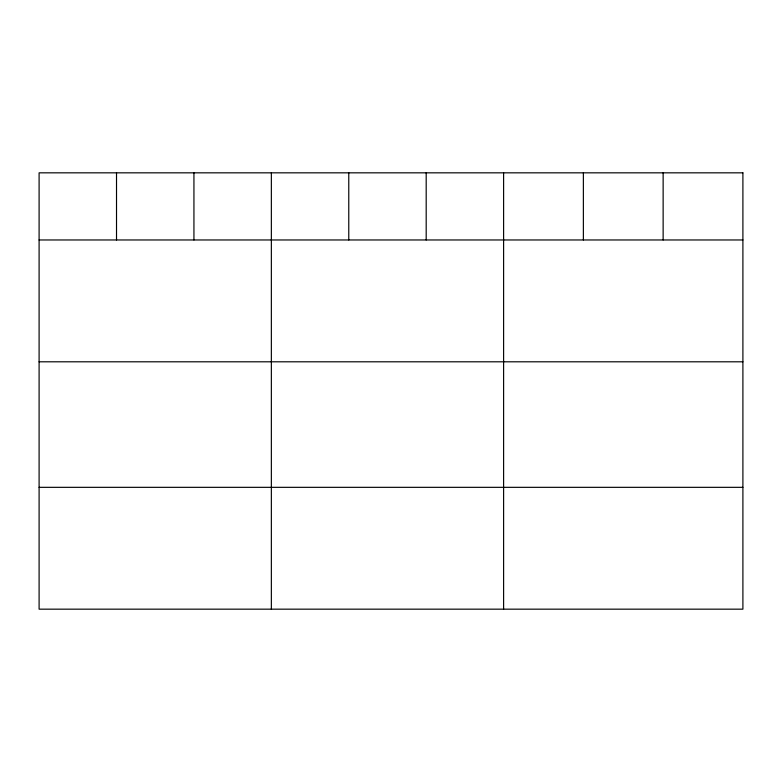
<?xml version="1.0" encoding="UTF-8"?>
<svg xmlns="http://www.w3.org/2000/svg" width="782" height="782" viewBox="0 0 782 782"><rect width="100%" height="100%" fill="white"/><g stroke="black" fill="none" stroke-linecap="round" stroke-linejoin="round"><path stroke-width="1.17" d="M39.1 239.966L742.9 239.966M39.1 361.802L742.9 361.802M39.1 487.333L742.9 487.333M663.136 172.832L663.136 239.966M583.372 172.832L583.372 239.966M503.608 172.832L503.608 609.168M426.19 172.832L426.19 239.966M348.772 172.832L348.772 239.966M271.354 172.832L271.354 609.168M193.936 172.832L193.936 239.966M116.518 172.832L116.518 239.966M742.9 172.832L39.1 172.832L39.1 609.168L742.9 609.168L742.9 172.832"/></g></svg>
